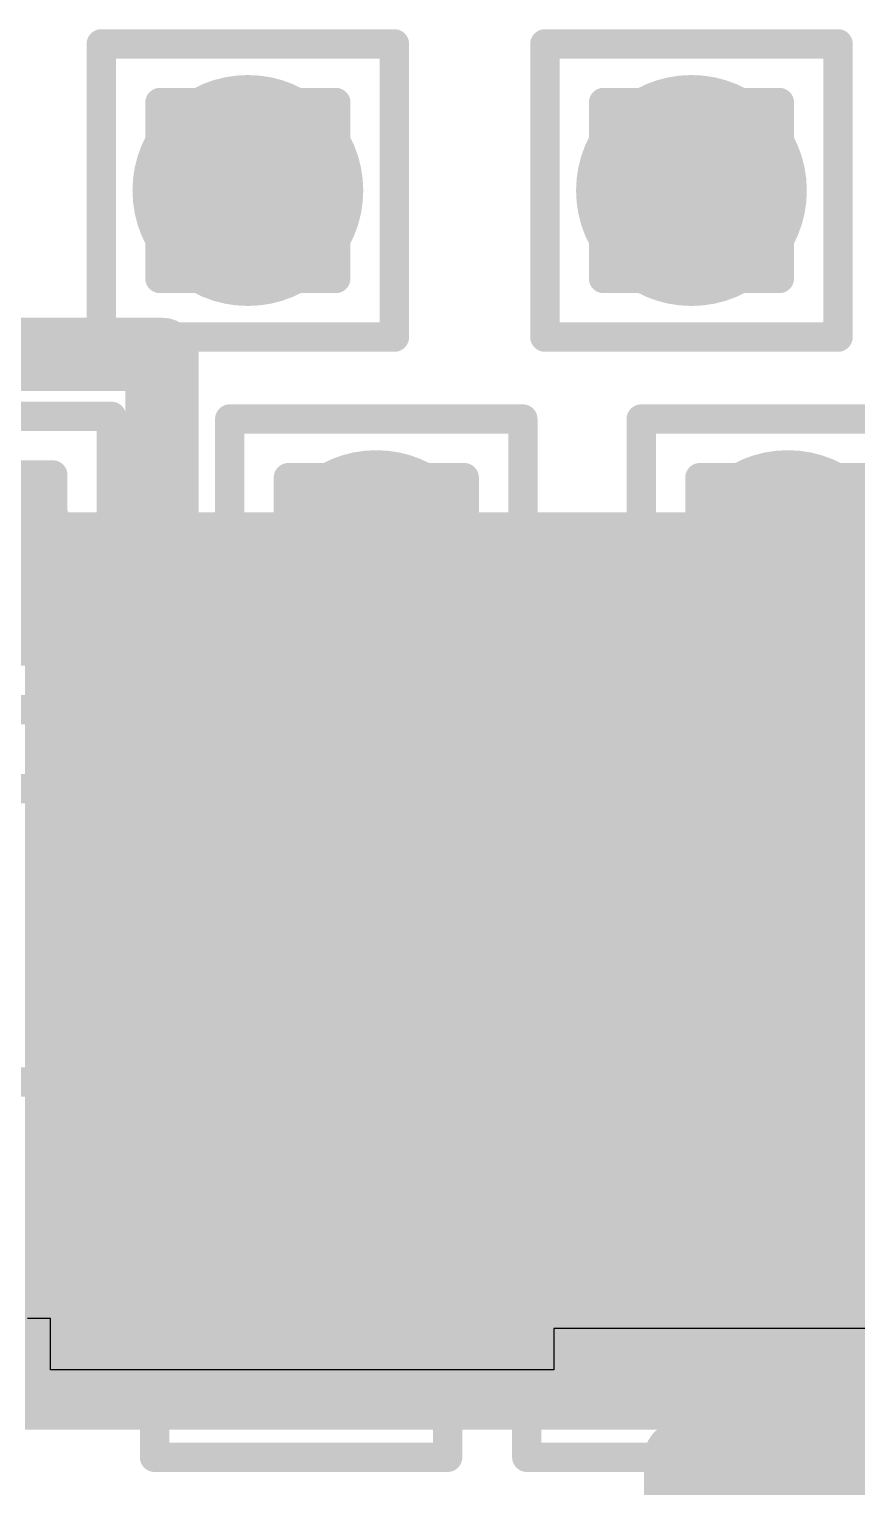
# Model space of a CAD drawing. Header units: inches. Extents: x -12 to 5357, y -8 to 5291.
# Drawn here: x 39.091 to 40.525, y 32.583 to 35.107 of the extents above; entities that cross this region are included whole.
import ezdxf

# ---------------------------------------------------------------- set-up
doc = ezdxf.new("R2010")
doc.units = ezdxf.units.IN
for name, color, linetype in [('Bottom Layer', 5, 'Continuous'), ('Drill Drawing', 1, 'Continuous'), ('Ground', 16, 'Continuous'), ('Power', 76, 'Continuous'), ('Top Layer', 1, 'Continuous'), ('Top Overlay', 2, 'Continuous'), ('Top Paste', 8, 'Continuous'), ('Top Solder', 216, 'Continuous'), ('Via Holes', 16, 'Continuous')]:
    doc.layers.add(name, color=color, linetype=linetype)

# ---------------------------------------------------------------- blocks, each defined once
blk = doc.blocks.new('IND_0402_64')
at = {"layer": 'Top Layer'}
for points in [[(-0.55, 0.3), (-0.15, 0.3), (-0.15, -0.3), (-0.55, -0.3)], [(0.15, 0.3), (0.55, 0.3), (0.55, -0.3), (0.15, -0.3)]]:
    blk.add_hatch(color=1, dxfattribs=at).paths.add_polyline_path(points)
at = {"layer": 'Top Paste'}
for points in [[(-0.55, 0.3), (-0.15, 0.3), (-0.15, -0.3), (-0.55, -0.3)], [(0.15, 0.3), (0.55, 0.3), (0.55, -0.3), (0.15, -0.3)]]:
    blk.add_hatch(color=8, dxfattribs=at).paths.add_polyline_path(points)
at = {"layer": 'Top Solder'}
for points in [[(-0.6516, 0.4016), (-0.0484, 0.4016), (-0.0484, -0.4016), (-0.6516, -0.4016)], [(0.0484, 0.4016), (0.6516, 0.4016), (0.6516, -0.4016), (0.0484, -0.4016)]]:
    blk.add_hatch(color=216, dxfattribs=at).paths.add_polyline_path(points)
at = {"layer": 'Top Overlay'}
for points in [[(-0.7112, -0.4572, 0.127, 0.127, 0), (-0.7112, 0.4572, 0.127, 0.127, 0)], [(-0.7112, 0.4572, 0.127, 0.127, 0), (-0.3048, 0.4572, 0.127, 0.127, 0)], [(-0.3048, 0.4572, 0.127, 0.127, 0), (0.7112, 0.4572, 0.127, 0.127, 0)], [(0.7112, -0.4572, 0.127, 0.127, 0), (0.7112, 0.4572, 0.127, 0.127, 0)], [(-0.7112, -0.4572, 0.127, 0.127, 0), (-0.3048, -0.4572, 0.127, 0.127, 0)], [(-0.3048, -0.4572, 0.127, 0.127, 0), (0.7112, -0.4572, 0.127, 0.127, 0)]]:
    blk.add_lwpolyline(points, format="xyseb", dxfattribs=at)
for points in [[(-0.7429, 0.4572, 0.0635, 0.0635, 1), (-0.6794, 0.4572, 0.0635, 0.0635, 1)], [(-0.7429, 0.4572, 0.0635, 0.0635, 1), (-0.6794, 0.4572, 0.0635, 0.0635, 1)], [(-0.3366, 0.4572, 0.0635, 0.0635, 1), (-0.2731, 0.4572, 0.0635, 0.0635, 1)], [(-0.3366, 0.4572, 0.0635, 0.0635, 1), (-0.2731, 0.4572, 0.0635, 0.0635, 1)], [(0.6794, 0.4572, 0.0635, 0.0635, 1), (0.7429, 0.4572, 0.0635, 0.0635, 1)], [(0.6794, 0.4572, 0.0635, 0.0635, 1), (0.7429, 0.4572, 0.0635, 0.0635, 1)], [(-0.7429, -0.4572, 0.0635, 0.0635, 1), (-0.6794, -0.4572, 0.0635, 0.0635, 1)], [(-0.7429, -0.4572, 0.0635, 0.0635, 1), (-0.6794, -0.4572, 0.0635, 0.0635, 1)], [(-0.3366, -0.4572, 0.0635, 0.0635, 1), (-0.2731, -0.4572, 0.0635, 0.0635, 1)], [(-0.3366, -0.4572, 0.0635, 0.0635, 1), (-0.2731, -0.4572, 0.0635, 0.0635, 1)], [(0.6794, -0.4572, 0.0635, 0.0635, 1), (0.7429, -0.4572, 0.0635, 0.0635, 1)], [(0.6794, -0.4572, 0.0635, 0.0635, 1), (0.7429, -0.4572, 0.0635, 0.0635, 1)]]:
    blk.add_lwpolyline(points, format="xyseb", close=True, dxfattribs=at)

msp = doc.modelspace()

# ---------------------------------------------------------------- hatches: boundary and pattern name
at = {"layer": 'Bottom Layer'}
h = msp.add_hatch(color=5, dxfattribs=at)
edge = h.paths.add_edge_path()
edge.add_arc((39.4698, 34.828), 0.2, 0, 360)
h = msp.add_hatch(color=5, dxfattribs=at)
edge = h.paths.add_edge_path()
edge.add_arc((40.2386, 34.828), 0.2, 0, 360)
h = msp.add_hatch(color=5, dxfattribs=at)
edge = h.paths.add_edge_path()
edge.add_arc((38.9793, 34.1829), 0.2, 0, 360)
h = msp.add_hatch(color=5, dxfattribs=at)
edge = h.paths.add_edge_path()
edge.add_arc((39.6924, 34.1782), 0.2, 0, 360)
h = msp.add_hatch(color=5, dxfattribs=at)
edge = h.paths.add_edge_path()
edge.add_arc((40.4056, 34.1782), 0.2, 0, 360)
h = msp.add_hatch(color=5, dxfattribs=at)
edge = h.paths.add_edge_path()
edge.add_arc((39.2909, 33.5377), 0.2, 0, 360)
h = msp.add_hatch(color=5, dxfattribs=at)
edge = h.paths.add_edge_path()
edge.add_arc((40.0783, 33.5377), 0.2, 0, 360)
h = msp.add_hatch(color=5, dxfattribs=at)
edge = h.paths.add_edge_path()
edge.add_arc((39.5621, 32.8879), 0.2, 0, 360)
h = msp.add_hatch(color=5, dxfattribs=at)
edge = h.paths.add_edge_path()
edge.add_arc((40.2072, 32.8879), 0.2, 0, 360)
at = {"layer": 'Ground'}
h = msp.add_hatch(color=16, dxfattribs=at)
edge = h.paths.add_edge_path()
edge.add_arc((39.4698, 34.828), 0.2, 0, 360)
h = msp.add_hatch(color=16, dxfattribs=at)
edge = h.paths.add_edge_path()
edge.add_arc((40.2386, 34.828), 0.2, 0, 360)
h = msp.add_hatch(color=16, dxfattribs=at)
edge = h.paths.add_edge_path()
edge.add_arc((38.9793, 34.1829), 0.2, 0, 360)
h = msp.add_hatch(color=16, dxfattribs=at)
edge = h.paths.add_edge_path()
edge.add_arc((39.6924, 34.1782), 0.2, 0, 360)
h = msp.add_hatch(color=16, dxfattribs=at)
edge = h.paths.add_edge_path()
edge.add_arc((40.4056, 34.1782), 0.2, 0, 360)
h = msp.add_hatch(color=16, dxfattribs=at)
edge = h.paths.add_edge_path()
edge.add_arc((39.2909, 33.5377), 0.2, 0, 360)
h = msp.add_hatch(color=16, dxfattribs=at)
edge = h.paths.add_edge_path()
edge.add_arc((40.0783, 33.5377), 0.2, 0, 360)
h = msp.add_hatch(color=16, dxfattribs=at)
edge = h.paths.add_edge_path()
edge.add_arc((39.5621, 32.8879), 0.2, 0, 360)
h = msp.add_hatch(color=16, dxfattribs=at)
edge = h.paths.add_edge_path()
edge.add_arc((40.2072, 32.8879), 0.2, 0, 360)
at = {"layer": 'Power'}
h = msp.add_hatch(color=76, dxfattribs=at)
edge = h.paths.add_edge_path()
edge.add_arc((39.4698, 34.828), 0.2, 0, 360)
h = msp.add_hatch(color=76, dxfattribs=at)
edge = h.paths.add_edge_path()
edge.add_arc((40.2386, 34.828), 0.2, 0, 360)
h = msp.add_hatch(color=76, dxfattribs=at)
edge = h.paths.add_edge_path()
edge.add_arc((38.9793, 34.1829), 0.2, 0, 360)
h = msp.add_hatch(color=76, dxfattribs=at)
edge = h.paths.add_edge_path()
edge.add_arc((39.6924, 34.1782), 0.2, 0, 360)
h = msp.add_hatch(color=76, dxfattribs=at)
edge = h.paths.add_edge_path()
edge.add_arc((40.4056, 34.1782), 0.2, 0, 360)
h = msp.add_hatch(color=76, dxfattribs=at)
edge = h.paths.add_edge_path()
edge.add_arc((39.2909, 33.5377), 0.2, 0, 360)
h = msp.add_hatch(color=76, dxfattribs=at)
edge = h.paths.add_edge_path()
edge.add_arc((40.0783, 33.5377), 0.2, 0, 360)
h = msp.add_hatch(color=76, dxfattribs=at)
edge = h.paths.add_edge_path()
edge.add_arc((39.5621, 32.8879), 0.2, 0, 360)
h = msp.add_hatch(color=76, dxfattribs=at)
edge = h.paths.add_edge_path()
edge.add_arc((40.2072, 32.8879), 0.2, 0, 360)
at = {"layer": 'Top Layer'}
h = msp.add_hatch(color=1, dxfattribs=at)
edge = h.paths.add_edge_path()
edge.add_arc((39.4698, 34.828), 0.2, 0, 360)
h = msp.add_hatch(color=1, dxfattribs=at)
edge = h.paths.add_edge_path()
edge.add_arc((40.2386, 34.828), 0.2, 0, 360)
h = msp.add_hatch(color=1, dxfattribs=at)
edge = h.paths.add_edge_path()
edge.add_arc((38.9793, 34.1829), 0.2, 0, 360)
h = msp.add_hatch(color=1, dxfattribs=at)
edge = h.paths.add_edge_path()
edge.add_arc((39.6924, 34.1782), 0.2, 0, 360)
h = msp.add_hatch(color=1, dxfattribs=at)
edge = h.paths.add_edge_path()
edge.add_arc((40.4056, 34.1782), 0.2, 0, 360)
msp.add_hatch(color=1, dxfattribs=at).paths.add_polyline_path([(39.0837, 32.6818), (42.7584, 32.6818), (42.7584, 34.2703), (39.0837, 34.2703)])
h = msp.add_hatch(color=1, dxfattribs=at)
edge = h.paths.add_edge_path()
edge.add_arc((39.2909, 33.5377), 0.2, 0, 360)
h = msp.add_hatch(color=1, dxfattribs=at)
edge = h.paths.add_edge_path()
edge.add_arc((40.0783, 33.5377), 0.2, 0, 360)
h = msp.add_hatch(color=1, dxfattribs=at)
edge = h.paths.add_edge_path()
edge.add_arc((39.5621, 32.8879), 0.2, 0, 360)
h = msp.add_hatch(color=1, dxfattribs=at)
edge = h.paths.add_edge_path()
edge.add_arc((40.2072, 32.8879), 0.2, 0, 360)
at = {"layer": 'Via Holes'}
h = msp.add_hatch(color=7, dxfattribs=at)
edge = h.paths.add_edge_path()
edge.add_arc((39.4698, 34.828), 0.1, 0, 360)
h = msp.add_hatch(color=7, dxfattribs=at)
edge = h.paths.add_edge_path()
edge.add_arc((40.2386, 34.828), 0.1, 0, 360)
h = msp.add_hatch(color=7, dxfattribs=at)
edge = h.paths.add_edge_path()
edge.add_arc((39.6924, 34.1782), 0.1, 0, 360)
h = msp.add_hatch(color=7, dxfattribs=at)
edge = h.paths.add_edge_path()
edge.add_arc((40.4056, 34.1782), 0.1, 0, 360)
h = msp.add_hatch(color=7, dxfattribs=at)
edge = h.paths.add_edge_path()
edge.add_arc((39.2909, 33.5377), 0.1, 0, 360)
h = msp.add_hatch(color=7, dxfattribs=at)
edge = h.paths.add_edge_path()
edge.add_arc((40.0783, 33.5377), 0.1, 0, 360)
h = msp.add_hatch(color=7, dxfattribs=at)
edge = h.paths.add_edge_path()
edge.add_arc((39.5621, 32.8879), 0.1, 0, 360)
h = msp.add_hatch(color=7, dxfattribs=at)
edge = h.paths.add_edge_path()
edge.add_arc((40.2072, 32.8879), 0.1, 0, 360)

# ---------------------------------------------------------------- linework, layer by layer
at = {"layer": 'Drill Drawing'}
for points in [[(39.2158, 35.082, 0.0508, 0.0508, 0), (39.7238, 35.082, 0.0508, 0.0508, 0)], [(39.2158, 34.574, 0.0508, 0.0508, 0), (39.2158, 35.082, 0.0508, 0.0508, 0)], [(39.7238, 34.574, 0.0508, 0.0508, 0), (39.7238, 35.082, 0.0508, 0.0508, 0)], [(39.9846, 35.082, 0.0508, 0.0508, 0), (40.4926, 35.082, 0.0508, 0.0508, 0)], [(39.9846, 34.574, 0.0508, 0.0508, 0), (39.9846, 35.082, 0.0508, 0.0508, 0)], [(40.4926, 34.574, 0.0508, 0.0508, 0), (40.4926, 35.082, 0.0508, 0.0508, 0)], [(39.3174, 34.9804, 0.0508, 0.0508, 0), (39.6222, 34.9804, 0.0508, 0.0508, 0)], [(39.3174, 34.6756, 0.0508, 0.0508, 0), (39.3174, 34.9804, 0.0508, 0.0508, 0)], [(39.6222, 34.6756, 0.0508, 0.0508, 0), (39.6222, 34.9804, 0.0508, 0.0508, 0)], [(40.0862, 34.9804, 0.0508, 0.0508, 0), (40.391, 34.9804, 0.0508, 0.0508, 0)], [(40.0862, 34.6756, 0.0508, 0.0508, 0), (40.0862, 34.9804, 0.0508, 0.0508, 0)], [(40.391, 34.6756, 0.0508, 0.0508, 0), (40.391, 34.9804, 0.0508, 0.0508, 0)], [(39.3174, 34.6756, 0.0508, 0.0508, 0), (39.6222, 34.6756, 0.0508, 0.0508, 0)], [(40.0862, 34.6756, 0.0508, 0.0508, 0), (40.391, 34.6756, 0.0508, 0.0508, 0)], [(39.2158, 34.574, 0.0508, 0.0508, 0), (39.7238, 34.574, 0.0508, 0.0508, 0)], [(39.9846, 34.574, 0.0508, 0.0508, 0), (40.4926, 34.574, 0.0508, 0.0508, 0)], [(38.7253, 34.4369, 0.0508, 0.0508, 0), (39.2333, 34.4369, 0.0508, 0.0508, 0)], [(39.2333, 33.9289, 0.0508, 0.0508, 0), (39.2333, 34.4369, 0.0508, 0.0508, 0)], [(39.4384, 34.4322, 0.0508, 0.0508, 0), (39.9464, 34.4322, 0.0508, 0.0508, 0)], [(39.4384, 33.9242, 0.0508, 0.0508, 0), (39.4384, 34.4322, 0.0508, 0.0508, 0)], [(39.9464, 33.9242, 0.0508, 0.0508, 0), (39.9464, 34.4322, 0.0508, 0.0508, 0)], [(40.1516, 34.4322, 0.0508, 0.0508, 0), (40.6596, 34.4322, 0.0508, 0.0508, 0)], [(40.1516, 33.9242, 0.0508, 0.0508, 0), (40.1516, 34.4322, 0.0508, 0.0508, 0)], [(38.8269, 34.3353, 0.0508, 0.0508, 0), (39.1317, 34.3353, 0.0508, 0.0508, 0)], [(39.1317, 34.0305, 0.0508, 0.0508, 0), (39.1317, 34.3353, 0.0508, 0.0508, 0)], [(39.54, 34.3306, 0.0508, 0.0508, 0), (39.8448, 34.3306, 0.0508, 0.0508, 0)], [(39.54, 34.0258, 0.0508, 0.0508, 0), (39.54, 34.3306, 0.0508, 0.0508, 0)], [(39.8448, 34.0258, 0.0508, 0.0508, 0), (39.8448, 34.3306, 0.0508, 0.0508, 0)], [(40.2532, 34.3306, 0.0508, 0.0508, 0), (40.558, 34.3306, 0.0508, 0.0508, 0)], [(40.2532, 34.0258, 0.0508, 0.0508, 0), (40.2532, 34.3306, 0.0508, 0.0508, 0)], [(38.8269, 34.0305, 0.0508, 0.0508, 0), (39.1317, 34.0305, 0.0508, 0.0508, 0)], [(39.54, 34.0258, 0.0508, 0.0508, 0), (39.8448, 34.0258, 0.0508, 0.0508, 0)], [(40.2532, 34.0258, 0.0508, 0.0508, 0), (40.558, 34.0258, 0.0508, 0.0508, 0)], [(38.7253, 33.9289, 0.0508, 0.0508, 0), (39.2333, 33.9289, 0.0508, 0.0508, 0)], [(39.4384, 33.9242, 0.0508, 0.0508, 0), (39.9464, 33.9242, 0.0508, 0.0508, 0)], [(40.1516, 33.9242, 0.0508, 0.0508, 0), (40.6596, 33.9242, 0.0508, 0.0508, 0)], [(39.0369, 33.7917, 0.0508, 0.0508, 0), (39.5449, 33.7917, 0.0508, 0.0508, 0)], [(39.5449, 33.2837, 0.0508, 0.0508, 0), (39.5449, 33.7917, 0.0508, 0.0508, 0)], [(39.8243, 33.7917, 0.0508, 0.0508, 0), (40.3323, 33.7917, 0.0508, 0.0508, 0)], [(39.8243, 33.2837, 0.0508, 0.0508, 0), (39.8243, 33.7917, 0.0508, 0.0508, 0)], [(40.3323, 33.2837, 0.0508, 0.0508, 0), (40.3323, 33.7917, 0.0508, 0.0508, 0)], [(39.1385, 33.6901, 0.0508, 0.0508, 0), (39.4433, 33.6901, 0.0508, 0.0508, 0)], [(39.1385, 33.3853, 0.0508, 0.0508, 0), (39.1385, 33.6901, 0.0508, 0.0508, 0)], [(39.4433, 33.3853, 0.0508, 0.0508, 0), (39.4433, 33.6901, 0.0508, 0.0508, 0)], [(39.9259, 33.6901, 0.0508, 0.0508, 0), (40.2307, 33.6901, 0.0508, 0.0508, 0)], [(39.9259, 33.3853, 0.0508, 0.0508, 0), (39.9259, 33.6901, 0.0508, 0.0508, 0)], [(40.2307, 33.3853, 0.0508, 0.0508, 0), (40.2307, 33.6901, 0.0508, 0.0508, 0)], [(39.1385, 33.3853, 0.0508, 0.0508, 0), (39.4433, 33.3853, 0.0508, 0.0508, 0)], [(39.9259, 33.3853, 0.0508, 0.0508, 0), (40.2307, 33.3853, 0.0508, 0.0508, 0)], [(39.0369, 33.2837, 0.0508, 0.0508, 0), (39.5449, 33.2837, 0.0508, 0.0508, 0)], [(39.8243, 33.2837, 0.0508, 0.0508, 0), (40.3323, 33.2837, 0.0508, 0.0508, 0)], [(39.3081, 33.1419, 0.0508, 0.0508, 0), (39.8161, 33.1419, 0.0508, 0.0508, 0)], [(39.3081, 32.6339, 0.0508, 0.0508, 0), (39.3081, 33.1419, 0.0508, 0.0508, 0)], [(39.8161, 32.6339, 0.0508, 0.0508, 0), (39.8161, 33.1419, 0.0508, 0.0508, 0)], [(39.9532, 33.1419, 0.0508, 0.0508, 0), (40.4612, 33.1419, 0.0508, 0.0508, 0)], [(39.9532, 32.6339, 0.0508, 0.0508, 0), (39.9532, 33.1419, 0.0508, 0.0508, 0)], [(40.4612, 32.6339, 0.0508, 0.0508, 0), (40.4612, 33.1419, 0.0508, 0.0508, 0)], [(39.4097, 33.0403, 0.0508, 0.0508, 0), (39.7145, 33.0403, 0.0508, 0.0508, 0)], [(39.4097, 32.7355, 0.0508, 0.0508, 0), (39.4097, 33.0403, 0.0508, 0.0508, 0)], [(39.7145, 32.7355, 0.0508, 0.0508, 0), (39.7145, 33.0403, 0.0508, 0.0508, 0)], [(40.0548, 33.0403, 0.0508, 0.0508, 0), (40.3596, 33.0403, 0.0508, 0.0508, 0)], [(40.0548, 32.7355, 0.0508, 0.0508, 0), (40.0548, 33.0403, 0.0508, 0.0508, 0)], [(40.3596, 32.7355, 0.0508, 0.0508, 0), (40.3596, 33.0403, 0.0508, 0.0508, 0)], [(39.4097, 32.7355, 0.0508, 0.0508, 0), (39.7145, 32.7355, 0.0508, 0.0508, 0)], [(40.0548, 32.7355, 0.0508, 0.0508, 0), (40.3596, 32.7355, 0.0508, 0.0508, 0)], [(39.3081, 32.6339, 0.0508, 0.0508, 0), (39.8161, 32.6339, 0.0508, 0.0508, 0)], [(39.9532, 32.6339, 0.0508, 0.0508, 0), (40.4612, 32.6339, 0.0508, 0.0508, 0)]]:
    msp.add_lwpolyline(points, format="xyseb", dxfattribs=at)
for points in [[(39.2031, 35.082, 0.0254, 0.0254, 1), (39.2285, 35.082, 0.0254, 0.0254, 1)], [(39.2031, 35.082, 0.0254, 0.0254, 1), (39.2285, 35.082, 0.0254, 0.0254, 1)], [(39.7111, 35.082, 0.0254, 0.0254, 1), (39.7365, 35.082, 0.0254, 0.0254, 1)], [(39.7111, 35.082, 0.0254, 0.0254, 1), (39.7365, 35.082, 0.0254, 0.0254, 1)], [(39.9719, 35.082, 0.0254, 0.0254, 1), (39.9973, 35.082, 0.0254, 0.0254, 1)], [(39.9719, 35.082, 0.0254, 0.0254, 1), (39.9973, 35.082, 0.0254, 0.0254, 1)], [(40.4799, 35.082, 0.0254, 0.0254, 1), (40.5053, 35.082, 0.0254, 0.0254, 1)], [(40.4799, 35.082, 0.0254, 0.0254, 1), (40.5053, 35.082, 0.0254, 0.0254, 1)], [(39.3047, 34.9804, 0.0254, 0.0254, 1), (39.3301, 34.9804, 0.0254, 0.0254, 1)], [(39.3047, 34.9804, 0.0254, 0.0254, 1), (39.3301, 34.9804, 0.0254, 0.0254, 1)], [(39.6095, 34.9804, 0.0254, 0.0254, 1), (39.6349, 34.9804, 0.0254, 0.0254, 1)], [(39.6095, 34.9804, 0.0254, 0.0254, 1), (39.6349, 34.9804, 0.0254, 0.0254, 1)], [(40.0735, 34.9804, 0.0254, 0.0254, 1), (40.0989, 34.9804, 0.0254, 0.0254, 1)], [(40.0735, 34.9804, 0.0254, 0.0254, 1), (40.0989, 34.9804, 0.0254, 0.0254, 1)], [(40.3783, 34.9804, 0.0254, 0.0254, 1), (40.4037, 34.9804, 0.0254, 0.0254, 1)], [(40.3783, 34.9804, 0.0254, 0.0254, 1), (40.4037, 34.9804, 0.0254, 0.0254, 1)], [(39.3047, 34.6756, 0.0254, 0.0254, 1), (39.3301, 34.6756, 0.0254, 0.0254, 1)], [(39.3047, 34.6756, 0.0254, 0.0254, 1), (39.3301, 34.6756, 0.0254, 0.0254, 1)], [(39.6095, 34.6756, 0.0254, 0.0254, 1), (39.6349, 34.6756, 0.0254, 0.0254, 1)], [(39.6095, 34.6756, 0.0254, 0.0254, 1), (39.6349, 34.6756, 0.0254, 0.0254, 1)], [(40.0735, 34.6756, 0.0254, 0.0254, 1), (40.0989, 34.6756, 0.0254, 0.0254, 1)], [(40.0735, 34.6756, 0.0254, 0.0254, 1), (40.0989, 34.6756, 0.0254, 0.0254, 1)], [(40.3783, 34.6756, 0.0254, 0.0254, 1), (40.4037, 34.6756, 0.0254, 0.0254, 1)], [(40.3783, 34.6756, 0.0254, 0.0254, 1), (40.4037, 34.6756, 0.0254, 0.0254, 1)], [(39.2031, 34.574, 0.0254, 0.0254, 1), (39.2285, 34.574, 0.0254, 0.0254, 1)], [(39.2031, 34.574, 0.0254, 0.0254, 1), (39.2285, 34.574, 0.0254, 0.0254, 1)], [(39.7111, 34.574, 0.0254, 0.0254, 1), (39.7365, 34.574, 0.0254, 0.0254, 1)], [(39.7111, 34.574, 0.0254, 0.0254, 1), (39.7365, 34.574, 0.0254, 0.0254, 1)], [(39.9719, 34.574, 0.0254, 0.0254, 1), (39.9973, 34.574, 0.0254, 0.0254, 1)], [(39.9719, 34.574, 0.0254, 0.0254, 1), (39.9973, 34.574, 0.0254, 0.0254, 1)], [(40.4799, 34.574, 0.0254, 0.0254, 1), (40.5053, 34.574, 0.0254, 0.0254, 1)], [(40.4799, 34.574, 0.0254, 0.0254, 1), (40.5053, 34.574, 0.0254, 0.0254, 1)], [(39.2206, 34.4369, 0.0254, 0.0254, 1), (39.246, 34.4369, 0.0254, 0.0254, 1)], [(39.2206, 34.4369, 0.0254, 0.0254, 1), (39.246, 34.4369, 0.0254, 0.0254, 1)], [(39.4257, 34.4322, 0.0254, 0.0254, 1), (39.4511, 34.4322, 0.0254, 0.0254, 1)], [(39.4257, 34.4322, 0.0254, 0.0254, 1), (39.4511, 34.4322, 0.0254, 0.0254, 1)], [(39.9337, 34.4322, 0.0254, 0.0254, 1), (39.9591, 34.4322, 0.0254, 0.0254, 1)], [(39.9337, 34.4322, 0.0254, 0.0254, 1), (39.9591, 34.4322, 0.0254, 0.0254, 1)], [(40.1389, 34.4322, 0.0254, 0.0254, 1), (40.1643, 34.4322, 0.0254, 0.0254, 1)], [(40.1389, 34.4322, 0.0254, 0.0254, 1), (40.1643, 34.4322, 0.0254, 0.0254, 1)], [(39.119, 34.3353, 0.0254, 0.0254, 1), (39.1444, 34.3353, 0.0254, 0.0254, 1)], [(39.119, 34.3353, 0.0254, 0.0254, 1), (39.1444, 34.3353, 0.0254, 0.0254, 1)], [(39.5273, 34.3306, 0.0254, 0.0254, 1), (39.5527, 34.3306, 0.0254, 0.0254, 1)], [(39.5273, 34.3306, 0.0254, 0.0254, 1), (39.5527, 34.3306, 0.0254, 0.0254, 1)], [(39.8321, 34.3306, 0.0254, 0.0254, 1), (39.8575, 34.3306, 0.0254, 0.0254, 1)], [(39.8321, 34.3306, 0.0254, 0.0254, 1), (39.8575, 34.3306, 0.0254, 0.0254, 1)], [(40.2405, 34.3306, 0.0254, 0.0254, 1), (40.2659, 34.3306, 0.0254, 0.0254, 1)], [(40.2405, 34.3306, 0.0254, 0.0254, 1), (40.2659, 34.3306, 0.0254, 0.0254, 1)], [(39.119, 34.0305, 0.0254, 0.0254, 1), (39.1444, 34.0305, 0.0254, 0.0254, 1)], [(39.119, 34.0305, 0.0254, 0.0254, 1), (39.1444, 34.0305, 0.0254, 0.0254, 1)], [(39.5273, 34.0258, 0.0254, 0.0254, 1), (39.5527, 34.0258, 0.0254, 0.0254, 1)], [(39.5273, 34.0258, 0.0254, 0.0254, 1), (39.5527, 34.0258, 0.0254, 0.0254, 1)], [(39.8321, 34.0258, 0.0254, 0.0254, 1), (39.8575, 34.0258, 0.0254, 0.0254, 1)], [(39.8321, 34.0258, 0.0254, 0.0254, 1), (39.8575, 34.0258, 0.0254, 0.0254, 1)], [(40.2405, 34.0258, 0.0254, 0.0254, 1), (40.2659, 34.0258, 0.0254, 0.0254, 1)], [(40.2405, 34.0258, 0.0254, 0.0254, 1), (40.2659, 34.0258, 0.0254, 0.0254, 1)], [(39.2206, 33.9289, 0.0254, 0.0254, 1), (39.246, 33.9289, 0.0254, 0.0254, 1)], [(39.2206, 33.9289, 0.0254, 0.0254, 1), (39.246, 33.9289, 0.0254, 0.0254, 1)], [(39.4257, 33.9242, 0.0254, 0.0254, 1), (39.4511, 33.9242, 0.0254, 0.0254, 1)], [(39.4257, 33.9242, 0.0254, 0.0254, 1), (39.4511, 33.9242, 0.0254, 0.0254, 1)], [(39.9337, 33.9242, 0.0254, 0.0254, 1), (39.9591, 33.9242, 0.0254, 0.0254, 1)], [(39.9337, 33.9242, 0.0254, 0.0254, 1), (39.9591, 33.9242, 0.0254, 0.0254, 1)], [(40.1389, 33.9242, 0.0254, 0.0254, 1), (40.1643, 33.9242, 0.0254, 0.0254, 1)], [(40.1389, 33.9242, 0.0254, 0.0254, 1), (40.1643, 33.9242, 0.0254, 0.0254, 1)], [(39.5322, 33.7917, 0.0254, 0.0254, 1), (39.5576, 33.7917, 0.0254, 0.0254, 1)], [(39.5322, 33.7917, 0.0254, 0.0254, 1), (39.5576, 33.7917, 0.0254, 0.0254, 1)], [(39.8116, 33.7917, 0.0254, 0.0254, 1), (39.837, 33.7917, 0.0254, 0.0254, 1)], [(39.8116, 33.7917, 0.0254, 0.0254, 1), (39.837, 33.7917, 0.0254, 0.0254, 1)], [(40.3196, 33.7917, 0.0254, 0.0254, 1), (40.345, 33.7917, 0.0254, 0.0254, 1)], [(40.3196, 33.7917, 0.0254, 0.0254, 1), (40.345, 33.7917, 0.0254, 0.0254, 1)], [(39.1258, 33.6901, 0.0254, 0.0254, 1), (39.1512, 33.6901, 0.0254, 0.0254, 1)], [(39.1258, 33.6901, 0.0254, 0.0254, 1), (39.1512, 33.6901, 0.0254, 0.0254, 1)], [(39.4306, 33.6901, 0.0254, 0.0254, 1), (39.456, 33.6901, 0.0254, 0.0254, 1)], [(39.4306, 33.6901, 0.0254, 0.0254, 1), (39.456, 33.6901, 0.0254, 0.0254, 1)], [(39.9132, 33.6901, 0.0254, 0.0254, 1), (39.9386, 33.6901, 0.0254, 0.0254, 1)], [(39.9132, 33.6901, 0.0254, 0.0254, 1), (39.9386, 33.6901, 0.0254, 0.0254, 1)], [(40.218, 33.6901, 0.0254, 0.0254, 1), (40.2434, 33.6901, 0.0254, 0.0254, 1)], [(40.218, 33.6901, 0.0254, 0.0254, 1), (40.2434, 33.6901, 0.0254, 0.0254, 1)], [(39.1258, 33.3853, 0.0254, 0.0254, 1), (39.1512, 33.3853, 0.0254, 0.0254, 1)], [(39.1258, 33.3853, 0.0254, 0.0254, 1), (39.1512, 33.3853, 0.0254, 0.0254, 1)], [(39.4306, 33.3853, 0.0254, 0.0254, 1), (39.456, 33.3853, 0.0254, 0.0254, 1)], [(39.4306, 33.3853, 0.0254, 0.0254, 1), (39.456, 33.3853, 0.0254, 0.0254, 1)], [(39.9132, 33.3853, 0.0254, 0.0254, 1), (39.9386, 33.3853, 0.0254, 0.0254, 1)], [(39.9132, 33.3853, 0.0254, 0.0254, 1), (39.9386, 33.3853, 0.0254, 0.0254, 1)], [(40.218, 33.3853, 0.0254, 0.0254, 1), (40.2434, 33.3853, 0.0254, 0.0254, 1)], [(40.218, 33.3853, 0.0254, 0.0254, 1), (40.2434, 33.3853, 0.0254, 0.0254, 1)], [(39.5322, 33.2837, 0.0254, 0.0254, 1), (39.5576, 33.2837, 0.0254, 0.0254, 1)], [(39.5322, 33.2837, 0.0254, 0.0254, 1), (39.5576, 33.2837, 0.0254, 0.0254, 1)], [(39.8116, 33.2837, 0.0254, 0.0254, 1), (39.837, 33.2837, 0.0254, 0.0254, 1)], [(39.8116, 33.2837, 0.0254, 0.0254, 1), (39.837, 33.2837, 0.0254, 0.0254, 1)], [(40.3196, 33.2837, 0.0254, 0.0254, 1), (40.345, 33.2837, 0.0254, 0.0254, 1)], [(40.3196, 33.2837, 0.0254, 0.0254, 1), (40.345, 33.2837, 0.0254, 0.0254, 1)], [(39.2954, 33.1419, 0.0254, 0.0254, 1), (39.3208, 33.1419, 0.0254, 0.0254, 1)], [(39.2954, 33.1419, 0.0254, 0.0254, 1), (39.3208, 33.1419, 0.0254, 0.0254, 1)], [(39.8034, 33.1419, 0.0254, 0.0254, 1), (39.8288, 33.1419, 0.0254, 0.0254, 1)], [(39.8034, 33.1419, 0.0254, 0.0254, 1), (39.8288, 33.1419, 0.0254, 0.0254, 1)], [(39.9405, 33.1419, 0.0254, 0.0254, 1), (39.9659, 33.1419, 0.0254, 0.0254, 1)], [(39.9405, 33.1419, 0.0254, 0.0254, 1), (39.9659, 33.1419, 0.0254, 0.0254, 1)], [(40.4485, 33.1419, 0.0254, 0.0254, 1), (40.4739, 33.1419, 0.0254, 0.0254, 1)], [(40.4485, 33.1419, 0.0254, 0.0254, 1), (40.4739, 33.1419, 0.0254, 0.0254, 1)], [(39.397, 33.0403, 0.0254, 0.0254, 1), (39.4224, 33.0403, 0.0254, 0.0254, 1)], [(39.397, 33.0403, 0.0254, 0.0254, 1), (39.4224, 33.0403, 0.0254, 0.0254, 1)], [(39.7018, 33.0403, 0.0254, 0.0254, 1), (39.7272, 33.0403, 0.0254, 0.0254, 1)], [(39.7018, 33.0403, 0.0254, 0.0254, 1), (39.7272, 33.0403, 0.0254, 0.0254, 1)], [(40.0421, 33.0403, 0.0254, 0.0254, 1), (40.0675, 33.0403, 0.0254, 0.0254, 1)], [(40.0421, 33.0403, 0.0254, 0.0254, 1), (40.0675, 33.0403, 0.0254, 0.0254, 1)], [(40.3469, 33.0403, 0.0254, 0.0254, 1), (40.3723, 33.0403, 0.0254, 0.0254, 1)], [(40.3469, 33.0403, 0.0254, 0.0254, 1), (40.3723, 33.0403, 0.0254, 0.0254, 1)], [(39.397, 32.7355, 0.0254, 0.0254, 1), (39.4224, 32.7355, 0.0254, 0.0254, 1)], [(39.397, 32.7355, 0.0254, 0.0254, 1), (39.4224, 32.7355, 0.0254, 0.0254, 1)], [(39.7018, 32.7355, 0.0254, 0.0254, 1), (39.7272, 32.7355, 0.0254, 0.0254, 1)], [(39.7018, 32.7355, 0.0254, 0.0254, 1), (39.7272, 32.7355, 0.0254, 0.0254, 1)], [(40.0421, 32.7355, 0.0254, 0.0254, 1), (40.0675, 32.7355, 0.0254, 0.0254, 1)], [(40.0421, 32.7355, 0.0254, 0.0254, 1), (40.0675, 32.7355, 0.0254, 0.0254, 1)], [(40.3469, 32.7355, 0.0254, 0.0254, 1), (40.3723, 32.7355, 0.0254, 0.0254, 1)], [(40.3469, 32.7355, 0.0254, 0.0254, 1), (40.3723, 32.7355, 0.0254, 0.0254, 1)], [(39.2954, 32.6339, 0.0254, 0.0254, 1), (39.3208, 32.6339, 0.0254, 0.0254, 1)], [(39.2954, 32.6339, 0.0254, 0.0254, 1), (39.3208, 32.6339, 0.0254, 0.0254, 1)], [(39.8034, 32.6339, 0.0254, 0.0254, 1), (39.8288, 32.6339, 0.0254, 0.0254, 1)], [(39.8034, 32.6339, 0.0254, 0.0254, 1), (39.8288, 32.6339, 0.0254, 0.0254, 1)], [(39.9405, 32.6339, 0.0254, 0.0254, 1), (39.9659, 32.6339, 0.0254, 0.0254, 1)], [(39.9405, 32.6339, 0.0254, 0.0254, 1), (39.9659, 32.6339, 0.0254, 0.0254, 1)], [(40.4485, 32.6339, 0.0254, 0.0254, 1), (40.4739, 32.6339, 0.0254, 0.0254, 1)], [(40.4485, 32.6339, 0.0254, 0.0254, 1), (40.4739, 32.6339, 0.0254, 0.0254, 1)]]:
    msp.add_lwpolyline(points, format="xyseb", close=True, dxfattribs=at)
at = {"layer": 'Top Layer'}
for p, q in [((39.1278, 32.8744), (39.0877, 32.8744)), ((39.1278, 32.7855), (39.1278, 32.8744)), ((41.7756, 32.8569), (39.9999, 32.8569)), ((39.9999, 32.8569), (39.9999, 32.7855)), ((39.9999, 32.7855), (39.1278, 32.7855))]:
    msp.add_line(p, q, dxfattribs=at)
at = {"layer": 'Top Overlay'}
for points in [[(37.4733, 34.544, 0.127, 0.127, 0), (39.3212, 34.544, 0.127, 0.127, 0)], [(39.3212, 33.9965, 0.127, 0.127, 0), (39.3212, 34.544, 0.127, 0.127, 0)], [(39.3212, 33.2072, 0.127, 0.127, 0), (39.3212, 34.2703, 0.127, 0.127, 0)], [(39.3212, 33.2072, 0.127, 0.127, 0), (41.3207, 33.2072, 0.127, 0.127, 0)]]:
    msp.add_lwpolyline(points, format="xyseb", dxfattribs=at)
for points in [[(39.2894, 34.544, 0.0635, 0.0635, 1), (39.3529, 34.544, 0.0635, 0.0635, 1)], [(39.2894, 34.544, 0.0635, 0.0635, 1), (39.3529, 34.544, 0.0635, 0.0635, 1)], [(39.2894, 34.2703, 0.0635, 0.0635, 1), (39.3529, 34.2703, 0.0635, 0.0635, 1)], [(39.2894, 33.9965, 0.0635, 0.0635, 1), (39.3529, 33.9965, 0.0635, 0.0635, 1)], [(39.2894, 33.2072, 0.0635, 0.0635, 1), (39.3529, 33.2072, 0.0635, 0.0635, 1)], [(39.2894, 33.2072, 0.0635, 0.0635, 1), (39.3529, 33.2072, 0.0635, 0.0635, 1)]]:
    msp.add_lwpolyline(points, format="xyseb", close=True, dxfattribs=at)

# ---------------------------------------------------------------- block references
msp.add_blockref('IND_0402_64', (40.9309, 32.1759))

doc.saveas('drawing.dxf')
